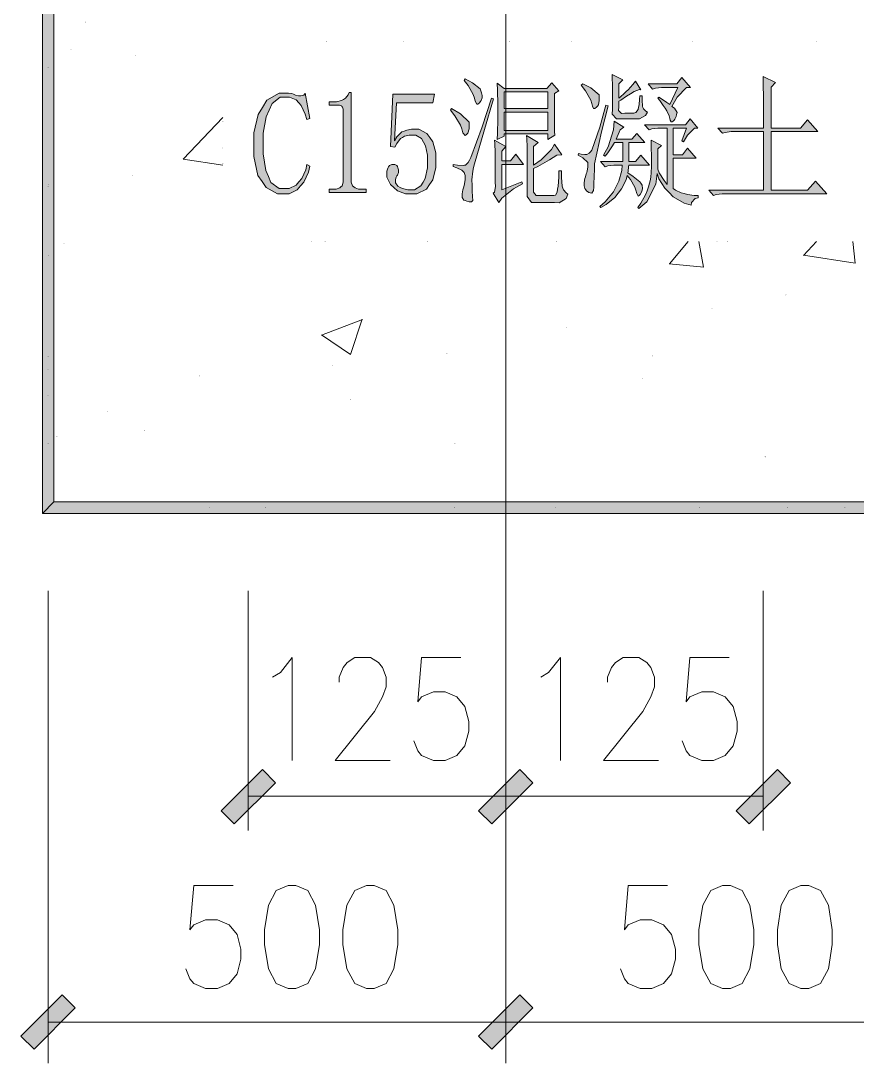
# Model space of a CAD drawing. Header units: millimetres. Extents: x 0 to 586, y 0 to 414.
# Drawn here: x 172.53 to 201.35, y 27.13 to 63.06 of the extents above; entities that cross this region are included whole.
import ezdxf

# ---------------------------------------------------------------- set-up
doc = ezdxf.new("R2010")
doc.units = ezdxf.units.MM

msp = doc.modelspace()

# ---------------------------------------------------------------- hatches: boundary and pattern name
h = msp.add_hatch(color=0)
h.dxf.hatch_style = 2
h.paths.add_polyline_path([(173.661917, 46.478472), (173.266806, 46.083361), (173.266806, 81.188278), (173.661917, 80.793167)])
h = msp.add_hatch(color=0)
h.dxf.hatch_style = 2
h.paths.add_polyline_path([(174.755528, 63.003642), (174.742475, 63.016694), (174.755528, 63.029747), (174.768581, 63.016694)])
h = msp.add_hatch(color=0)
h.dxf.hatch_style = 2
h.paths.add_polyline_path([(183.063444, 62.329836), (183.050392, 62.342889), (183.063444, 62.355942), (183.076497, 62.342889)])
h = msp.add_hatch(color=0)
h.dxf.hatch_style = 2
h.paths.add_polyline_path([(185.698694, 62.329836), (185.685642, 62.342889), (185.698694, 62.355942), (185.711747, 62.342889)])
h = msp.add_hatch(color=0)
h.dxf.hatch_style = 2
h.paths.add_polyline_path([(189.237056, 62.442725), (189.224003, 62.455778), (189.237056, 62.468831), (189.250108, 62.455778)])
h = msp.add_hatch(color=0)
h.dxf.hatch_style = 2
h.paths.add_polyline_path([(189.237056, 62.442725), (189.224003, 62.455778), (189.237056, 62.468831), (189.250108, 62.455778)])
h = msp.add_hatch(color=0)
h.dxf.hatch_style = 2
h.paths.add_polyline_path([(189.237056, 62.442725), (189.224003, 62.455778), (189.237056, 62.468831), (189.250108, 62.455778)])
h = msp.add_hatch(color=0)
h.dxf.hatch_style = 2
h.paths.add_polyline_path([(189.360528, 62.329836), (189.347475, 62.342889), (189.360528, 62.355942), (189.373581, 62.342889)])
h = msp.add_hatch(color=0)
h.dxf.hatch_style = 2
h.paths.add_polyline_path([(189.360528, 62.329836), (189.347475, 62.342889), (189.360528, 62.355942), (189.373581, 62.342889)])
h = msp.add_hatch(color=0)
h.dxf.hatch_style = 2
h.paths.add_polyline_path([(191.512472, 62.329836), (191.499419, 62.342889), (191.512472, 62.355942), (191.525525, 62.342889)])
h = msp.add_hatch(color=0)
h.dxf.hatch_style = 2
h.paths.add_polyline_path([(191.512472, 62.329836), (191.499419, 62.342889), (191.512472, 62.355942), (191.525525, 62.342889)])
h = msp.add_hatch(color=0)
h.dxf.hatch_style = 2
h.paths.add_polyline_path([(195.682306, 62.329836), (195.669253, 62.342889), (195.682306, 62.355942), (195.695358, 62.342889)])
h = msp.add_hatch(color=0)
h.dxf.hatch_style = 2
h.paths.add_polyline_path([(199.957972, 62.329836), (199.944919, 62.342889), (199.957972, 62.355942), (199.971025, 62.342889)])
h = msp.add_hatch(color=0)
h.dxf.hatch_style = 2
h.paths.add_polyline_path([(199.957972, 62.329836), (199.944919, 62.342889), (199.957972, 62.355942), (199.971025, 62.342889)])
h = msp.add_hatch(color=0)
h.dxf.hatch_style = 2
h.paths.add_polyline_path([(199.957972, 62.329836), (199.944919, 62.342889), (199.957972, 62.355942), (199.971025, 62.342889)])
h = msp.add_hatch(color=0)
h.dxf.hatch_style = 2
h.paths.add_polyline_path([(174.254583, 62.051142), (174.241531, 62.064194), (174.254583, 62.077247), (174.267636, 62.064194)])
h = msp.add_hatch(color=0)
h.dxf.hatch_style = 2
h.paths.add_polyline_path([(176.4665, 61.850058), (176.453447, 61.863111), (176.4665, 61.876164), (176.479553, 61.863111)])
h = msp.add_hatch(color=0)
h.dxf.hatch_style = 2
h.paths.add_polyline_path([(173.464361, 61.444364), (173.451308, 61.457417), (173.464361, 61.470469), (173.477414, 61.457417)])
h = msp.add_hatch(color=0)
h.dxf.hatch_style = 2
h.paths.add_polyline_path([(173.464361, 61.444364), (173.451308, 61.457417), (173.464361, 61.470469), (173.477414, 61.457417)])
h = msp.add_hatch(color=0)
h.dxf.hatch_style = 2
h.paths.add_polyline_path([(173.464361, 61.444364), (173.451308, 61.457417), (173.464361, 61.470469), (173.477414, 61.457417)])
h = msp.add_hatch(color=0)
h.dxf.hatch_style = 2
h.paths.add_polyline_path([(192.920056, 60.014556), (192.920056, 60.61075), (192.920056, 60.818889), (192.909472, 61.115222), (192.902417, 61.206944), (193.269306, 61.027028), (193.128194, 60.889444), (193.128194, 60.392028), (193.188167, 60.441417), (193.318694, 60.557833), (193.38925, 60.621333), (193.459806, 60.684833), (193.618556, 60.868278), (193.703222, 60.988222), (193.89725, 60.688361), (193.844333, 60.698944), (193.660889, 60.631917), (193.530361, 60.550778), (193.399833, 60.462583), (193.19875, 60.332056), (193.128194, 60.29325), (193.128194, 60.095694), (193.121139, 59.97575), (193.223444, 59.866389), (193.336333, 59.876972), (193.650306, 59.876972), (193.720861, 59.898139), (193.805528, 60.000444), (193.816111, 60.085111), (193.830222, 60.169778), (193.851389, 60.363806), (193.861972, 60.473167), (193.932528, 60.473167), (193.932528, 60.325), (193.946639, 60.123917), (193.964278, 60.074528), (193.981917, 60.025139), (194.063056, 59.947528), (194.123028, 59.915778), (194.052472, 59.799361), (193.844333, 59.679417), (193.703222, 59.679417), (193.216389, 59.679417), (193.057639, 59.679417), (192.909472, 59.84875)])
h = msp.add_hatch(color=0)
h.dxf.hatch_style = 2
h.paths.add_polyline_path([(194.959111, 60.113333), (195.057889, 60.046306), (195.139028, 59.905194), (195.124917, 59.838167), (195.114333, 59.767611), (195.068472, 59.668833), (195.04025, 59.637083), (195.0085, 59.608861), (194.969694, 59.580639), (194.959111, 59.580639), (194.934417, 59.580639), (194.899139, 59.637083), (194.892083, 59.697056), (194.863861, 59.788778), (194.782722, 59.965167), (194.726278, 60.053361), (194.666306, 60.145083), (194.542833, 60.314417), (194.472278, 60.392028), (194.507556, 60.430833), (194.602806, 60.370861), (194.793306, 60.243861), (194.892083, 60.173306), (195.170778, 60.7695), (194.715694, 60.7695), (194.602806, 60.7695), (194.394667, 60.73775), (194.295889, 60.709528), (194.140667, 60.889444), (195.1355, 60.889444), (195.308361, 61.104639), (195.604694, 60.7695), (195.467111, 60.758917), (195.142556, 60.430833)])
h = msp.add_hatch(color=0)
h.dxf.hatch_style = 2
h.paths.add_polyline_path([(198.116472, 60.236806), (198.116472, 60.416722), (198.109417, 60.871806), (198.102361, 61.146972), (198.536278, 60.931778), (198.381056, 60.773028), (198.381056, 59.365444), (199.393528, 59.365444), (199.636944, 59.644139), (199.986194, 59.2455), (198.381056, 59.2455), (198.381056, 57.220556), (199.636944, 57.220556), (199.915639, 57.538056), (200.300167, 57.100611), (196.811194, 57.100611), (196.694778, 57.100611), (196.486639, 57.072389), (196.391389, 57.044167), (196.232639, 57.220556), (198.116472, 57.220556), (198.116472, 59.2455), (197.125167, 59.2455), (197.00875, 59.2455), (196.800611, 59.217278), (196.705361, 59.185528), (196.546611, 59.365444), (198.116472, 59.365444)])
h = msp.add_hatch(color=0)
h.dxf.hatch_style = 2
h.paths.add_polyline_path([(187.843583, 61.065833), (188.087, 60.92825), (188.351583, 60.720111), (188.37275, 60.649556), (188.397444, 60.582528), (188.418611, 60.48375), (188.418611, 60.452), (188.418611, 60.402611), (188.386861, 60.314417), (188.355111, 60.275611), (188.326889, 60.233278), (188.2775, 60.194472), (188.259861, 60.194472), (188.235167, 60.194472), (188.18225, 60.29325), (188.157556, 60.392028), (188.111694, 60.522556), (187.938833, 60.829472), (187.808306, 61.005861)])
h = msp.add_hatch(color=0)
h.paths.add_polyline_path([(188.940722, 58.966806), (188.951306, 59.192583), (188.958361, 59.675889), (188.958361, 59.929889), (188.958361, 60.180361), (188.951306, 60.670722), (188.940722, 60.910611), (189.184139, 60.730694), (190.651694, 60.730694), (190.824556, 60.92825), (191.067972, 60.653083), (190.91275, 60.554306), (190.91275, 59.958111), (190.919806, 59.2455), (190.930389, 59.125556), (190.686972, 58.966806), (190.686972, 59.164361), (189.184139, 59.164361), (189.184139, 59.08675)])
h.paths.add_polyline_path([(189.184139, 59.915778), (189.184139, 59.284306), (190.686972, 59.284306), (190.686972, 59.915778)])
h.paths.add_polyline_path([(189.184139, 60.614278), (189.184139, 60.035722), (190.686972, 60.035722), (190.686972, 60.614278)])
h = msp.add_hatch(color=0)
h.dxf.hatch_style = 2
h.paths.add_polyline_path([(191.837028, 60.847111), (191.889944, 60.889444), (192.168639, 60.748333), (192.450861, 60.511972), (192.457917, 60.413194), (192.461444, 60.314417), (192.429694, 60.169778), (192.394417, 60.123917), (192.359139, 60.081583), (192.30975, 60.035722), (192.292111, 60.035722), (192.263889, 60.035722), (192.221556, 60.123917), (192.203917, 60.215639), (192.168639, 60.332056), (191.985194, 60.649556)])
h = msp.add_hatch(color=0)
h.dxf.hatch_style = 2
h.paths.add_polyline_path([(181.613528, 57.100611), (181.370111, 57.100611), (180.982056, 57.312278), (180.837417, 57.520417), (180.692778, 57.728556), (180.551667, 58.381194), (180.551667, 58.829222), (180.551667, 59.203167), (180.703361, 59.831111), (180.855056, 60.078056), (181.00675, 60.325), (181.423028, 60.571944), (181.684083, 60.571944), (181.744056, 60.571944), (181.867528, 60.554306), (181.9275, 60.533139), (181.991, 60.504917), (182.093306, 60.473167), (182.139167, 60.473167), (182.170917, 60.473167), (182.230889, 60.48375), (182.252056, 60.494333), (182.273222, 60.504917), (182.312028, 60.543722), (182.329667, 60.571944), (182.484889, 59.700583), (182.382583, 59.661778), (182.329667, 59.84875), (182.188556, 60.138028), (182.103889, 60.236806), (182.015694, 60.335583), (181.789917, 60.434361), (181.648806, 60.434361), (181.465361, 60.434361), (181.183139, 60.208583), (181.080833, 59.979278), (180.982056, 59.749972), (180.87975, 59.185528), (180.87975, 58.846861), (180.87975, 58.479972), (180.967944, 57.904944), (181.056139, 57.696806), (181.144333, 57.488667), (181.430083, 57.280528), (181.631167, 57.280528), (181.772278, 57.280528), (182.012167, 57.393417), (182.110944, 57.506306), (182.21325, 57.622722), (182.347306, 57.926111), (182.382583, 58.113083), (182.484889, 58.053111), (182.442556, 57.844972), (182.280278, 57.502778), (182.163861, 57.368722), (182.047444, 57.234667), (181.772278, 57.100611)])
h = msp.add_hatch(color=0)
h.dxf.hatch_style = 2
h.paths.add_polyline_path([(183.913639, 60.589583), (183.913639, 57.580389), (183.913639, 57.49925), (183.955972, 57.379306), (184.001833, 57.3405), (184.044167, 57.301694), (184.167639, 57.262889), (184.24525, 57.262889), (184.421639, 57.262889), (184.421639, 57.142944), (183.148111, 57.142944), (183.148111, 57.262889), (183.303333, 57.262889), (183.391528, 57.262889), (183.518528, 57.301694), (183.557333, 57.3405), (183.596139, 57.379306), (183.634944, 57.49925), (183.634944, 57.580389), (183.634944, 59.97575), (183.634944, 60.014556), (183.613778, 60.081583), (183.592611, 60.106278), (183.571444, 60.130972), (183.504417, 60.155667), (183.462083, 60.155667), (183.148111, 60.155667), (183.148111, 60.275611), (183.303333, 60.275611), (183.409167, 60.275611), (183.5785, 60.314417), (183.645528, 60.353222), (183.709028, 60.395556), (183.811333, 60.511972), (183.843083, 60.589583)])
h = msp.add_hatch(color=0)
h.dxf.hatch_style = 2
h.paths.add_polyline_path([(186.079694, 59.323111), (186.2455, 59.323111), (186.517139, 59.182), (186.622972, 59.037361), (186.725278, 58.892722), (186.831111, 58.511722), (186.831111, 58.271833), (186.831111, 58.003722), (186.72175, 57.576861), (186.612389, 57.418111), (186.503028, 57.259361), (186.167889, 57.100611), (185.942111, 57.100611), (185.783361, 57.100611), (185.504667, 57.206444), (185.381194, 57.312278), (185.26125, 57.414583), (185.137778, 57.668583), (185.137778, 57.81675), (185.137778, 57.876722), (185.169528, 57.979028), (185.19775, 58.024889), (185.2295, 58.07075), (185.310639, 58.113083), (185.363556, 58.113083), (185.416472, 58.113083), (185.487028, 58.074278), (185.504667, 58.035472), (185.522306, 57.993139), (185.536417, 57.926111), (185.536417, 57.894361), (185.536417, 57.834389), (185.511722, 57.746194), (185.487028, 57.717972), (185.458806, 57.675639), (185.434111, 57.598028), (185.434111, 57.559222), (185.434111, 57.478083), (185.51525, 57.358139), (185.599917, 57.319333), (185.681056, 57.280528), (185.860972, 57.241722), (185.956222, 57.241722), (186.097333, 57.241722), (186.312528, 57.368722), (186.386611, 57.49925), (186.460694, 57.62625), (186.534778, 57.993139), (186.534778, 58.233028), (186.534778, 58.430583), (186.46775, 58.755139), (186.40425, 58.878611), (186.337222, 59.002083), (186.143194, 59.125556), (186.009139, 59.125556), (185.913889, 59.125556), (185.748083, 59.08675), (185.677528, 59.044417), (185.6105, 59.005611), (185.479972, 58.836278), (185.416472, 58.709278), (185.26125, 58.730444), (185.345917, 60.533139), (186.778194, 60.533139), (186.725278, 60.236806), (185.469389, 60.236806), (185.398833, 58.928), (185.487028, 59.065583), (185.656361, 59.234917), (185.741028, 59.263139), (185.822167, 59.294889), (185.9915, 59.323111)])
h = msp.add_hatch(color=0)
h.dxf.hatch_style = 2
h.paths.add_polyline_path([(188.81725, 60.374389), (188.503278, 59.312528), (188.161083, 58.127194), (188.129333, 58.003722), (188.097583, 57.88025), (188.072889, 57.576861), (188.076417, 57.400472), (188.083472, 57.220556), (188.094056, 56.973611), (188.104639, 56.903056), (188.104639, 56.86425), (188.058778, 56.825444), (188.016444, 56.825444), (187.981167, 56.825444), (187.892972, 56.843083), (187.843583, 56.86425), (187.790667, 56.881889), (187.73775, 56.973611), (187.73775, 57.040639), (187.73775, 57.093556), (187.762444, 57.241722), (187.790667, 57.3405), (187.815361, 57.439278), (187.843583, 57.598028), (187.843583, 57.658), (187.843583, 57.725028), (187.80125, 57.834389), (187.762444, 57.876722), (187.723639, 57.915528), (187.554306, 57.993139), (187.423778, 58.035472), (187.423778, 58.113083), (187.579, 58.091917), (187.776556, 58.077806), (187.815361, 58.084861), (187.854167, 58.088389), (187.942361, 58.176583), (187.99175, 58.26125), (188.037611, 58.345917), (188.418611, 59.411306), (188.750222, 60.395556)])
h = msp.add_hatch(color=0)
h.dxf.hatch_style = 2
h.paths.add_polyline_path([(187.370861, 60.03925), (187.677778, 59.859333), (187.981167, 59.566528), (187.981167, 59.453639), (187.981167, 59.337222), (187.931778, 59.185528), (187.885917, 59.143194), (187.836528, 59.104389), (187.755389, 59.203167), (187.720111, 59.344278), (187.677778, 59.471278), (187.48375, 59.788778), (187.335583, 59.979278)])
h = msp.add_hatch(color=0)
h.dxf.hatch_style = 2
h.paths.add_polyline_path([(191.748833, 58.490556), (191.837028, 58.469389), (191.9605, 58.45175), (191.995778, 58.45175), (192.027528, 58.45175), (192.112194, 58.501139), (192.161583, 58.550528), (192.207444, 58.599917), (192.475556, 59.400722), (192.69075, 60.155667), (192.761306, 60.1345), (192.535528, 59.231389), (192.299167, 58.127194), (192.292111, 57.926111), (192.281528, 57.7215), (192.274472, 57.421639), (192.274472, 57.322861), (192.263889, 57.2135), (192.203917, 57.11825), (192.151, 57.132361), (192.098083, 57.146472), (192.020472, 57.202917), (191.995778, 57.241722), (191.967556, 57.280528), (191.942861, 57.37225), (191.942861, 57.421639), (191.942861, 57.471028), (191.953444, 57.573333), (191.967556, 57.629778), (191.981667, 57.682694), (192.013417, 57.788528), (192.027528, 57.837917), (192.045167, 57.887306), (192.062806, 58.014306), (192.062806, 58.095444), (192.062806, 58.173056), (191.897, 58.342389), (191.731194, 58.430583)])
h = msp.add_hatch(color=0)
h.dxf.hatch_style = 2
h.paths.add_polyline_path([(193.791417, 56.627889), (193.89725, 56.776056), (194.052472, 57.061806), (194.105389, 57.202917), (194.158306, 57.3405), (194.221806, 57.587444), (194.235917, 57.696806), (194.250028, 57.806167), (194.264139, 58.063694), (194.264139, 58.211861), (194.264139, 58.363556), (194.253556, 58.730444), (194.2465, 58.945639), (194.609861, 58.76925), (194.472278, 58.649306), (194.472278, 57.954333), (194.525194, 57.827333), (194.691, 57.559222), (194.803889, 57.421639), (194.803889, 59.361917), (194.592222, 59.361917), (194.479333, 59.361917), (194.271194, 59.333694), (194.175944, 59.305472), (194.017194, 59.481861), (195.431833, 59.481861), (195.587056, 59.679417), (195.851639, 59.361917), (195.745806, 59.361917), (195.502389, 59.125556), (195.361278, 58.885667), (195.308361, 58.928), (195.467111, 59.361917), (195.012028, 59.361917), (195.012028, 58.448222), (195.326, 58.448222), (195.502389, 58.666944), (195.798722, 58.331806), (195.012028, 58.331806), (195.012028, 57.280528), (195.089639, 57.220556), (195.280139, 57.132361), (195.3895, 57.104139), (195.495333, 57.072389), (195.735222, 57.044167), (195.869278, 57.044167), (195.869278, 56.963028), (195.763444, 56.934806), (195.639972, 56.804278), (195.622333, 56.7055), (195.3895, 56.776056), (195.0085, 56.994778), (194.863861, 57.142944), (194.719222, 57.291111), (194.514611, 57.619194), (194.454639, 57.795583), (194.412306, 57.428694), (194.098333, 56.825444), (193.826694, 56.589083)])
h = msp.add_hatch(color=0)
h.dxf.hatch_style = 2
h.paths.add_polyline_path([(179.489806, 59.588753), (179.476753, 59.601806), (179.489806, 59.614858), (179.502858, 59.601806)])
h = msp.add_hatch(color=0)
h.dxf.hatch_style = 2
h.paths.add_polyline_path([(179.489806, 59.588753), (179.476753, 59.601806), (179.489806, 59.614858), (179.502858, 59.601806)])
h = msp.add_hatch(color=0)
h.dxf.hatch_style = 2
h.paths.add_polyline_path([(193.89725, 58.430583), (194.193583, 58.091917), (193.477444, 58.091917), (193.466861, 58.024889), (193.45275, 57.883778), (193.442167, 57.81675), (193.632667, 57.696806), (193.861972, 57.516889), (193.89725, 57.460444), (193.932528, 57.400472), (193.946639, 57.280528), (193.932528, 57.220556), (193.914889, 57.160583), (193.8655, 57.072389), (193.83375, 57.044167), (193.805528, 57.012417), (193.749083, 57.104139), (193.720861, 57.220556), (193.685583, 57.329917), (193.537417, 57.587444), (193.424528, 57.735611), (193.382194, 57.576861), (193.223444, 57.269944), (193.110556, 57.121778), (192.997667, 56.973611), (192.701333, 56.726667), (192.517889, 56.627889), (192.482611, 56.666694), (192.666056, 56.825444), (192.94475, 57.167639), (193.04, 57.351083), (193.138778, 57.534528), (193.241083, 57.904944), (193.251667, 58.091917), (193.075278, 58.091917), (192.962389, 58.091917), (192.75425, 58.063694), (192.659, 58.031944), (192.50025, 58.211861), (193.269306, 58.211861), (193.269306, 58.868028), (192.987083, 58.868028), (192.920056, 58.748083), (192.75425, 58.508194), (192.659, 58.391778), (192.606083, 58.430583), (192.761306, 58.716333), (192.94475, 59.301944), (192.972972, 59.598278), (193.304583, 59.400722), (193.181111, 59.301944), (193.145833, 59.224333), (193.075278, 59.065583), (193.04, 58.984444), (193.583278, 58.984444), (193.756139, 59.182), (194.034833, 58.868028), (193.477444, 58.868028), (193.477444, 58.211861), (193.703222, 58.211861)])
h = msp.add_hatch(color=0)
h.dxf.hatch_style = 2
h.paths.add_polyline_path([(188.870167, 57.49925), (188.870167, 58.331806), (188.870167, 58.518778), (188.863111, 58.829222), (188.852528, 58.945639), (189.237056, 58.726917), (189.099472, 58.568167), (189.099472, 58.233028), (189.395806, 58.233028), (189.586306, 58.469389), (189.847361, 58.113083), (189.099472, 58.113083), (189.099472, 57.241722), (189.794444, 57.516889), (189.812083, 57.439278), (189.508694, 57.269944), (189.099472, 56.952444), (188.993639, 56.804278), (188.803139, 57.121778), (188.845472, 57.160583), (188.88075, 57.351083)])
h = msp.add_hatch(color=0)
h.dxf.hatch_style = 2
h.paths.add_polyline_path([(189.970833, 58.550528), (189.970833, 58.716333), (189.96025, 58.995028), (189.953194, 59.104389), (190.355361, 58.8645), (190.196611, 58.726917), (190.196611, 58.091917), (190.457667, 58.271833), (190.8175, 58.628139), (190.91275, 58.808056), (191.173806, 58.448222), (191.000944, 58.430583), (190.746944, 58.271833), (190.344778, 58.042528), (190.196611, 57.9755), (190.196611, 57.280528), (190.196611, 57.160583), (190.284806, 57.040639), (190.373, 57.040639), (190.895111, 57.040639), (190.948028, 57.051222), (191.011528, 57.160583), (191.025639, 57.259361), (191.03975, 57.358139), (191.060917, 57.675639), (191.067972, 57.894361), (191.156167, 57.894361), (191.156167, 57.658), (191.177333, 57.358139), (191.202028, 57.298167), (191.223194, 57.241722), (191.314917, 57.132361), (191.381944, 57.082972), (191.314917, 56.934806), (191.078556, 56.793694), (190.91275, 56.804278), (190.284806, 56.804278), (190.126056, 56.804278), (189.970833, 57.001833), (189.970833, 57.199389)])
h = msp.add_hatch(color=0)
h.dxf.hatch_style = 2
h.paths.add_polyline_path([(179.489806, 58.664475), (179.476753, 58.677528), (179.489806, 58.690581), (179.502858, 58.677528)])
h = msp.add_hatch(color=0)
h.dxf.hatch_style = 2
h.paths.add_polyline_path([(179.489806, 58.664475), (179.476753, 58.677528), (179.489806, 58.690581), (179.502858, 58.677528)])
h = msp.add_hatch(color=0)
h.dxf.hatch_style = 2
h.paths.add_polyline_path([(179.489806, 58.121197), (179.476753, 58.13425), (179.489806, 58.147303), (179.502858, 58.13425)])
h = msp.add_hatch(color=0)
h.dxf.hatch_style = 2
h.paths.add_polyline_path([(179.489806, 58.121197), (179.476753, 58.13425), (179.489806, 58.147303), (179.502858, 58.13425)])
h = msp.add_hatch(color=0)
h.dxf.hatch_style = 2
h.paths.add_polyline_path([(176.360667, 57.711975), (176.347614, 57.725028), (176.360667, 57.738081), (176.373719, 57.725028)])
h = msp.add_hatch(color=0)
h.dxf.hatch_style = 2
h.paths.add_polyline_path([(173.464361, 57.401531), (173.451308, 57.414583), (173.464361, 57.427636), (173.477414, 57.414583)])
h = msp.add_hatch(color=0)
h.dxf.hatch_style = 2
h.paths.add_polyline_path([(173.464361, 57.401531), (173.451308, 57.414583), (173.464361, 57.427636), (173.477414, 57.414583)])
h = msp.add_hatch(color=0)
h.dxf.hatch_style = 2
h.paths.add_polyline_path([(173.464361, 57.401531), (173.451308, 57.414583), (173.464361, 57.427636), (173.477414, 57.414583)])
h = msp.add_hatch(color=0)
h.dxf.hatch_style = 2
h.paths.add_polyline_path([(173.464361, 57.330975), (173.451308, 57.344028), (173.464361, 57.357081), (173.477414, 57.344028)])
h = msp.add_hatch(color=0)
h.dxf.hatch_style = 2
h.paths.add_polyline_path([(173.464361, 57.330975), (173.451308, 57.344028), (173.464361, 57.357081), (173.477414, 57.344028)])
h = msp.add_hatch(color=0)
h.dxf.hatch_style = 2
h.paths.add_polyline_path([(173.464361, 57.330975), (173.451308, 57.344028), (173.464361, 57.357081), (173.477414, 57.344028)])
h = msp.add_hatch(color=0)
h.dxf.hatch_style = 2
h.paths.add_polyline_path([(174.011167, 55.383642), (173.998114, 55.396694), (174.011167, 55.409747), (174.024219, 55.396694)])
h = msp.add_hatch(color=0)
h.dxf.hatch_style = 2
h.paths.add_polyline_path([(182.53075, 55.440086), (182.517697, 55.453139), (182.53075, 55.466192), (182.543803, 55.453139)])
h = msp.add_hatch(color=0)
h.dxf.hatch_style = 2
h.paths.add_polyline_path([(182.53075, 55.440086), (182.517697, 55.453139), (182.53075, 55.466192), (182.543803, 55.453139)])
h = msp.add_hatch(color=0)
h.dxf.hatch_style = 2
h.paths.add_polyline_path([(183.010528, 55.440086), (182.997475, 55.453139), (183.010528, 55.466192), (183.023581, 55.453139)])
h = msp.add_hatch(color=0)
h.dxf.hatch_style = 2
h.paths.add_polyline_path([(183.010528, 55.440086), (182.997475, 55.453139), (183.010528, 55.466192), (183.023581, 55.453139)])
h = msp.add_hatch(color=0)
h.dxf.hatch_style = 2
h.paths.add_polyline_path([(186.53125, 55.440086), (186.518197, 55.453139), (186.53125, 55.466192), (186.544303, 55.453139)])
h = msp.add_hatch(color=0)
h.dxf.hatch_style = 2
h.paths.add_polyline_path([(186.53125, 55.440086), (186.518197, 55.453139), (186.53125, 55.466192), (186.544303, 55.453139)])
h = msp.add_hatch(color=0)
h.dxf.hatch_style = 2
h.paths.add_polyline_path([(186.53125, 55.440086), (186.518197, 55.453139), (186.53125, 55.466192), (186.544303, 55.453139)])
h = msp.add_hatch(color=0)
h.dxf.hatch_style = 2
h.paths.add_polyline_path([(190.97625, 55.440086), (190.963197, 55.453139), (190.97625, 55.466192), (190.989303, 55.453139)])
h = msp.add_hatch(color=0)
h.dxf.hatch_style = 2
h.paths.add_polyline_path([(196.514861, 55.440086), (196.501808, 55.453139), (196.514861, 55.466192), (196.527914, 55.453139)])
h = msp.add_hatch(color=0)
h.dxf.hatch_style = 2
h.paths.add_polyline_path([(196.514861, 55.440086), (196.501808, 55.453139), (196.514861, 55.466192), (196.527914, 55.453139)])
h = msp.add_hatch(color=0)
h.dxf.hatch_style = 2
h.paths.add_polyline_path([(196.514861, 55.440086), (196.501808, 55.453139), (196.514861, 55.466192), (196.527914, 55.453139)])
h = msp.add_hatch(color=0)
h.dxf.hatch_style = 2
h.paths.add_polyline_path([(196.88175, 55.440086), (196.868697, 55.453139), (196.88175, 55.466192), (196.894803, 55.453139)])
h = msp.add_hatch(color=0)
h.dxf.hatch_style = 2
h.paths.add_polyline_path([(196.88175, 55.440086), (196.868697, 55.453139), (196.88175, 55.466192), (196.894803, 55.453139)])
h = msp.add_hatch(color=0)
h.dxf.hatch_style = 2
h.paths.add_polyline_path([(173.464361, 54.963836), (173.451308, 54.976889), (173.464361, 54.989942), (173.477414, 54.976889)])
h = msp.add_hatch(color=0)
h.dxf.hatch_style = 2
h.paths.add_polyline_path([(173.464361, 54.963836), (173.451308, 54.976889), (173.464361, 54.989942), (173.477414, 54.976889)])
h = msp.add_hatch(color=0)
h.dxf.hatch_style = 2
h.paths.add_polyline_path([(173.464361, 54.963836), (173.451308, 54.976889), (173.464361, 54.989942), (173.477414, 54.976889)])
h = msp.add_hatch(color=0)
h.dxf.hatch_style = 2
h.paths.add_polyline_path([(189.237056, 54.103058), (189.224003, 54.116111), (189.237056, 54.129164), (189.250108, 54.116111)])
h = msp.add_hatch(color=0)
h.dxf.hatch_style = 2
h.paths.add_polyline_path([(189.237056, 54.103058), (189.224003, 54.116111), (189.237056, 54.129164), (189.250108, 54.116111)])
h = msp.add_hatch(color=0)
h.dxf.hatch_style = 2
h.paths.add_polyline_path([(189.237056, 54.103058), (189.224003, 54.116111), (189.237056, 54.129164), (189.250108, 54.116111)])
h = msp.add_hatch(color=0)
h.dxf.hatch_style = 2
h.paths.add_polyline_path([(189.237056, 53.715003), (189.224003, 53.728056), (189.237056, 53.741108), (189.250108, 53.728056)])
h = msp.add_hatch(color=0)
h.dxf.hatch_style = 2
h.paths.add_polyline_path([(189.237056, 53.715003), (189.224003, 53.728056), (189.237056, 53.741108), (189.250108, 53.728056)])
h = msp.add_hatch(color=0)
h.dxf.hatch_style = 2
h.paths.add_polyline_path([(189.237056, 53.715003), (189.224003, 53.728056), (189.237056, 53.741108), (189.250108, 53.728056)])
h = msp.add_hatch(color=0)
h.dxf.hatch_style = 2
h.paths.add_polyline_path([(198.892583, 53.598586), (198.879531, 53.611639), (198.892583, 53.624692), (198.905636, 53.611639)])
h = msp.add_hatch(color=0)
h.dxf.hatch_style = 2
h.paths.add_polyline_path([(196.345528, 53.132919), (196.332475, 53.145972), (196.345528, 53.159025), (196.358581, 53.145972)])
h = msp.add_hatch(color=0)
h.dxf.hatch_style = 2
h.paths.add_polyline_path([(191.329028, 52.473225), (191.315975, 52.486278), (191.329028, 52.499331), (191.342081, 52.486278)])
h = msp.add_hatch(color=0)
h.dxf.hatch_style = 2
h.paths.add_polyline_path([(189.237056, 52.198058), (189.224003, 52.211111), (189.237056, 52.224164), (189.250108, 52.211111)])
h = msp.add_hatch(color=0)
h.dxf.hatch_style = 2
h.paths.add_polyline_path([(189.237056, 52.198058), (189.224003, 52.211111), (189.237056, 52.224164), (189.250108, 52.211111)])
h = msp.add_hatch(color=0)
h.dxf.hatch_style = 2
h.paths.add_polyline_path([(189.237056, 52.198058), (189.224003, 52.211111), (189.237056, 52.224164), (189.250108, 52.211111)])
h = msp.add_hatch(color=0)
h.dxf.hatch_style = 2
h.paths.add_polyline_path([(173.464361, 51.474864), (173.451308, 51.487917), (173.464361, 51.500969), (173.477414, 51.487917)])
h = msp.add_hatch(color=0)
h.dxf.hatch_style = 2
h.paths.add_polyline_path([(173.464361, 51.474864), (173.451308, 51.487917), (173.464361, 51.500969), (173.477414, 51.487917)])
h = msp.add_hatch(color=0)
h.dxf.hatch_style = 2
h.paths.add_polyline_path([(187.208583, 51.591281), (187.195531, 51.604333), (187.208583, 51.617386), (187.221636, 51.604333)])
h = msp.add_hatch(color=0)
h.dxf.hatch_style = 2
h.paths.add_polyline_path([(194.292361, 51.499558), (194.279308, 51.512611), (194.292361, 51.525664), (194.305414, 51.512611)])
h = msp.add_hatch(color=0)
h.dxf.hatch_style = 2
h.paths.add_polyline_path([(173.464361, 51.040947), (173.451308, 51.054), (173.464361, 51.067053), (173.477414, 51.054)])
h = msp.add_hatch(color=0)
h.dxf.hatch_style = 2
h.paths.add_polyline_path([(183.257472, 51.160892), (183.244419, 51.173944), (183.257472, 51.186997), (183.270525, 51.173944)])
h = msp.add_hatch(color=0)
h.dxf.hatch_style = 2
h.paths.add_polyline_path([(178.678417, 50.808114), (178.665364, 50.821167), (178.678417, 50.834219), (178.691469, 50.821167)])
h = msp.add_hatch(color=0)
h.dxf.hatch_style = 2
h.paths.add_polyline_path([(193.953694, 50.709336), (193.940642, 50.722389), (193.953694, 50.735442), (193.966747, 50.722389)])
h = msp.add_hatch(color=0)
h.dxf.hatch_style = 2
h.paths.add_polyline_path([(173.464361, 50.120197), (173.451308, 50.13325), (173.464361, 50.146303), (173.477414, 50.13325)])
h = msp.add_hatch(color=0)
h.dxf.hatch_style = 2
h.paths.add_polyline_path([(183.885417, 49.996725), (183.872364, 50.009778), (183.885417, 50.022831), (183.898469, 50.009778)])
h = msp.add_hatch(color=0)
h.dxf.hatch_style = 2
h.paths.add_polyline_path([(175.524583, 49.587503), (175.511531, 49.600556), (175.524583, 49.613608), (175.537636, 49.600556)])
h = msp.add_hatch(color=0)
h.dxf.hatch_style = 2
h.paths.add_polyline_path([(189.237056, 49.732142), (189.224003, 49.745194), (189.237056, 49.758247), (189.250108, 49.745194)])
h = msp.add_hatch(color=0)
h.dxf.hatch_style = 2
h.paths.add_polyline_path([(189.237056, 49.732142), (189.224003, 49.745194), (189.237056, 49.758247), (189.250108, 49.745194)])
h = msp.add_hatch(color=0)
h.dxf.hatch_style = 2
h.paths.add_polyline_path([(189.237056, 49.732142), (189.224003, 49.745194), (189.237056, 49.758247), (189.250108, 49.745194)])
h = msp.add_hatch(color=0)
h.dxf.hatch_style = 2
h.paths.add_polyline_path([(176.787528, 48.924281), (176.774475, 48.937333), (176.787528, 48.950386), (176.800581, 48.937333)])
h = msp.add_hatch(color=0)
h.dxf.hatch_style = 2
h.paths.add_polyline_path([(173.76775, 48.716142), (173.754697, 48.729194), (173.76775, 48.742247), (173.780803, 48.729194)])
h = msp.add_hatch(color=0)
h.dxf.hatch_style = 2
h.paths.add_polyline_path([(173.464361, 48.479781), (173.451308, 48.492833), (173.464361, 48.505886), (173.477414, 48.492833)])
h = msp.add_hatch(color=0)
h.dxf.hatch_style = 2
h.paths.add_polyline_path([(173.464361, 48.479781), (173.451308, 48.492833), (173.464361, 48.505886), (173.477414, 48.492833)])
h = msp.add_hatch(color=0)
h.dxf.hatch_style = 2
h.paths.add_polyline_path([(173.464361, 48.479781), (173.451308, 48.492833), (173.464361, 48.505886), (173.477414, 48.492833)])
h = msp.add_hatch(color=0)
h.dxf.hatch_style = 2
h.paths.add_polyline_path([(187.48375, 48.469197), (187.470697, 48.48225), (187.48375, 48.495303), (187.496803, 48.48225)])
h = msp.add_hatch(color=0)
h.dxf.hatch_style = 2
h.paths.add_polyline_path([(198.176444, 48.017642), (198.163392, 48.030694), (198.176444, 48.043747), (198.189497, 48.030694)])
h = msp.add_hatch(color=0)
h.dxf.hatch_style = 2
h.paths.add_polyline_path([(189.237056, 47.622531), (189.224003, 47.635583), (189.237056, 47.648636), (189.250108, 47.635583)])
h = msp.add_hatch(color=0)
h.dxf.hatch_style = 2
h.paths.add_polyline_path([(189.237056, 47.622531), (189.224003, 47.635583), (189.237056, 47.648636), (189.250108, 47.635583)])
h = msp.add_hatch(color=0)
h.dxf.hatch_style = 2
h.paths.add_polyline_path([(189.237056, 47.622531), (189.224003, 47.635583), (189.237056, 47.648636), (189.250108, 47.635583)])
h = msp.add_hatch(color=0)
h.dxf.hatch_style = 2
h.paths.add_polyline_path([(189.237056, 47.350892), (189.224003, 47.363944), (189.237056, 47.376997), (189.250108, 47.363944)])
h = msp.add_hatch(color=0)
h.dxf.hatch_style = 2
h.paths.add_polyline_path([(189.237056, 47.350892), (189.224003, 47.363944), (189.237056, 47.376997), (189.250108, 47.363944)])
h = msp.add_hatch(color=0)
h.dxf.hatch_style = 2
h.paths.add_polyline_path([(189.237056, 47.350892), (189.224003, 47.363944), (189.237056, 47.376997), (189.250108, 47.363944)])
h = msp.add_hatch(color=0)
h.dxf.hatch_style = 2
h.paths.add_polyline_path([(204.815722, 46.478472), (205.210833, 46.083361), (173.266806, 46.083361), (173.661917, 46.478472)])
h = msp.add_hatch(color=0)
h.dxf.hatch_style = 2
h.paths.add_polyline_path([(179.027667, 46.267864), (179.014614, 46.280917), (179.027667, 46.293969), (179.040719, 46.280917)])
h = msp.add_hatch(color=0)
h.dxf.hatch_style = 2
h.paths.add_polyline_path([(180.953833, 46.267864), (180.940781, 46.280917), (180.953833, 46.293969), (180.966886, 46.280917)])
h = msp.add_hatch(color=0)
h.dxf.hatch_style = 2
h.paths.add_polyline_path([(187.473167, 46.267864), (187.460114, 46.280917), (187.473167, 46.293969), (187.486219, 46.280917)])
h = msp.add_hatch(color=0)
h.dxf.hatch_style = 2
h.paths.add_polyline_path([(187.473167, 46.267864), (187.460114, 46.280917), (187.473167, 46.293969), (187.486219, 46.280917)])
h = msp.add_hatch(color=0)
h.dxf.hatch_style = 2
h.paths.add_polyline_path([(190.940972, 46.267864), (190.927919, 46.280917), (190.940972, 46.293969), (190.954025, 46.280917)])
h = msp.add_hatch(color=0)
h.dxf.hatch_style = 2
h.paths.add_polyline_path([(195.922194, 46.267864), (195.909142, 46.280917), (195.922194, 46.293969), (195.935247, 46.280917)])
h = msp.add_hatch(color=0)
h.dxf.hatch_style = 2
h.paths.add_polyline_path([(195.922194, 46.267864), (195.909142, 46.280917), (195.922194, 46.293969), (195.935247, 46.280917)])
h = msp.add_hatch(color=0)
h.dxf.hatch_style = 2
h.paths.add_polyline_path([(195.922194, 46.267864), (195.909142, 46.280917), (195.922194, 46.293969), (195.935247, 46.280917)])
h = msp.add_hatch(color=0)
h.dxf.hatch_style = 2
h.paths.add_polyline_path([(198.938444, 46.267864), (198.925392, 46.280917), (198.938444, 46.293969), (198.951497, 46.280917)])
h = msp.add_hatch(color=0)
h.dxf.hatch_style = 2
h.paths.add_polyline_path([(198.938444, 46.267864), (198.925392, 46.280917), (198.938444, 46.293969), (198.951497, 46.280917)])
h = msp.add_hatch(color=0)
h.dxf.hatch_style = 2
h.paths.add_polyline_path([(200.924583, 46.267864), (200.911531, 46.280917), (200.924583, 46.293969), (200.937636, 46.280917)])
h = msp.add_hatch(color=0)
h.dxf.hatch_style = 2
h.paths.add_polyline_path([(179.881389, 35.380083), (179.429833, 35.831639), (180.848, 37.249806), (181.299556, 36.79825)])
h = msp.add_hatch(color=0)
h.dxf.hatch_style = 2
h.paths.add_polyline_path([(188.75375, 35.380083), (188.302194, 35.831639), (189.720361, 37.249806), (190.175444, 36.79825)])
h = msp.add_hatch(color=0)
h.dxf.hatch_style = 2
h.paths.add_polyline_path([(197.626111, 35.380083), (197.174556, 35.831639), (198.59625, 37.249806), (199.047806, 36.79825)])
h = msp.add_hatch(color=0)
h.dxf.hatch_style = 2
h.paths.add_polyline_path([(172.981056, 27.611917), (172.525972, 28.063472), (173.947667, 29.481639), (174.399222, 29.030083)])
h = msp.add_hatch(color=0)
h.dxf.hatch_style = 2
h.paths.add_polyline_path([(188.75375, 27.611917), (188.302194, 28.063472), (189.720361, 29.481639), (190.175444, 29.030083)])

# ---------------------------------------------------------------- linework, layer by layer
at = {"color": 0, "lineweight": 0}
for points in [[(189.237056, 107.008083), (189.237056, 32.974139)], [(178.1175, 58.293), (179.489806, 59.725278)], [(178.113972, 58.296528), (179.489806, 58.084861)], [(194.874444, 54.680556), (195.520028, 55.453139)], [(196.052722, 54.574722), (195.890444, 55.453139)], [(199.499361, 54.976889), (199.950917, 55.453139)], [(201.277361, 54.70525), (201.192694, 55.453139)], [(199.495833, 54.980417), (201.277361, 54.70525)], [(194.867389, 54.680556), (196.066833, 54.574722)], [(182.890583, 52.22875), (184.294639, 52.7685)], [(183.881889, 51.562), (184.287583, 52.772028)], [(182.887056, 52.235806), (183.881889, 51.562)], [(173.464361, 43.409306), (173.464361, 27.128611)], [(180.364694, 43.409306), (180.364694, 35.14725)], [(189.237056, 43.409306), (189.237056, 27.128611)], [(198.112944, 43.409306), (198.112944, 35.14725)], [(181.200778, 40.431861), (181.468889, 40.601194), (181.874583, 41.109194), (181.874583, 37.56025)], [(183.497361, 40.266056), (183.497361, 40.431861), (183.631417, 40.770528), (183.769, 40.939861), (184.037111, 41.109194), (184.580389, 41.109194), (184.8485, 40.939861), (184.986083, 40.770528), (185.120139, 40.431861), (185.120139, 40.096722), (184.986083, 39.758056), (184.714444, 39.250056), (183.363306, 37.56025), (185.254194, 37.56025)], [(187.688361, 41.109194), (186.337222, 41.109194), (186.203167, 39.588722), (186.337222, 39.758056), (186.742917, 39.927389), (187.148611, 39.927389), (187.554306, 39.758056), (187.825944, 39.419389), (187.96, 38.911389), (187.96, 38.572722), (187.825944, 38.06825), (187.554306, 37.729583), (187.148611, 37.56025), (186.742917, 37.56025), (186.337222, 37.729583), (186.203167, 37.898917), (186.065583, 38.237583)], [(190.443556, 40.431861), (190.715194, 40.601194), (191.120889, 41.109194), (191.120889, 37.56025)], [(192.743667, 40.266056), (192.743667, 40.431861), (192.877722, 40.770528), (193.015306, 40.939861), (193.283417, 41.109194), (193.826694, 41.109194), (194.094806, 40.939861), (194.232389, 40.770528), (194.366444, 40.431861), (194.366444, 40.096722), (194.232389, 39.758056), (193.96075, 39.250056), (192.609611, 37.56025), (194.5005, 37.56025)], [(196.934667, 41.109194), (195.583528, 41.109194), (195.449472, 39.588722), (195.583528, 39.758056), (195.989222, 39.927389), (196.394917, 39.927389), (196.800611, 39.758056), (197.068722, 39.419389), (197.206306, 38.911389), (197.206306, 38.572722), (197.068722, 38.06825), (196.800611, 37.729583), (196.394917, 37.56025), (195.989222, 37.56025), (195.583528, 37.729583), (195.449472, 37.898917), (195.311889, 38.237583)], [(180.364694, 36.329056), (198.112944, 36.329056)], [(179.839056, 33.249306), (178.487917, 33.249306), (178.353861, 31.728833), (178.487917, 31.898167), (178.893611, 32.0675), (179.299306, 32.0675), (179.705, 31.898167), (179.976639, 31.5595), (180.110694, 31.055028), (180.110694, 30.716361), (179.976639, 30.208361), (179.705, 29.869694), (179.299306, 29.700361), (178.893611, 29.700361), (178.487917, 29.869694), (178.353861, 30.039028), (178.216278, 30.377694)], [(194.810944, 33.249306), (193.459806, 33.249306), (193.32575, 31.728833), (193.459806, 31.898167), (193.8655, 32.0675), (194.271194, 32.0675), (194.676889, 31.898167), (194.948528, 31.5595), (195.082583, 31.055028), (195.082583, 30.716361), (194.948528, 30.208361), (194.676889, 29.869694), (194.271194, 29.700361), (193.8655, 29.700361), (193.459806, 29.869694), (193.32575, 30.039028), (193.188167, 30.377694)], [(173.464361, 28.546778), (205.013278, 28.546778)]]:
    msp.add_lwpolyline(points, dxfattribs=at)
for points in [[(173.661917, 46.478472), (173.266806, 46.083361), (173.266806, 81.188278), (173.661917, 80.793167)], [(192.920056, 60.014556), (192.920056, 60.61075), (192.920056, 60.818889), (192.909472, 61.115222), (192.902417, 61.206944), (193.269306, 61.027028), (193.128194, 60.889444), (193.128194, 60.392028), (193.188167, 60.441417), (193.318694, 60.557833), (193.38925, 60.621333), (193.459806, 60.684833), (193.618556, 60.868278), (193.703222, 60.988222), (193.89725, 60.688361), (193.844333, 60.698944), (193.660889, 60.631917), (193.530361, 60.550778), (193.399833, 60.462583), (193.19875, 60.332056), (193.128194, 60.29325), (193.128194, 60.095694), (193.121139, 59.97575), (193.223444, 59.866389), (193.336333, 59.876972), (193.650306, 59.876972), (193.720861, 59.898139), (193.805528, 60.000444), (193.816111, 60.085111), (193.830222, 60.169778), (193.851389, 60.363806), (193.861972, 60.473167), (193.932528, 60.473167), (193.932528, 60.325), (193.946639, 60.123917), (193.964278, 60.074528), (193.981917, 60.025139), (194.063056, 59.947528), (194.123028, 59.915778), (194.052472, 59.799361), (193.844333, 59.679417), (193.703222, 59.679417), (193.216389, 59.679417), (193.057639, 59.679417), (192.909472, 59.84875)], [(194.959111, 60.113333), (195.057889, 60.046306), (195.139028, 59.905194), (195.124917, 59.838167), (195.114333, 59.767611), (195.068472, 59.668833), (195.04025, 59.637083), (195.0085, 59.608861), (194.969694, 59.580639), (194.959111, 59.580639), (194.934417, 59.580639), (194.899139, 59.637083), (194.892083, 59.697056), (194.863861, 59.788778), (194.782722, 59.965167), (194.726278, 60.053361), (194.666306, 60.145083), (194.542833, 60.314417), (194.472278, 60.392028), (194.507556, 60.430833), (194.602806, 60.370861), (194.793306, 60.243861), (194.892083, 60.173306), (195.170778, 60.7695), (194.715694, 60.7695), (194.602806, 60.7695), (194.394667, 60.73775), (194.295889, 60.709528), (194.140667, 60.889444), (195.1355, 60.889444), (195.308361, 61.104639), (195.604694, 60.7695), (195.467111, 60.758917), (195.142556, 60.430833)], [(198.116472, 60.236806), (198.116472, 60.416722), (198.109417, 60.871806), (198.102361, 61.146972), (198.536278, 60.931778), (198.381056, 60.773028), (198.381056, 59.365444), (199.393528, 59.365444), (199.636944, 59.644139), (199.986194, 59.2455), (198.381056, 59.2455), (198.381056, 57.220556), (199.636944, 57.220556), (199.915639, 57.538056), (200.300167, 57.100611), (196.811194, 57.100611), (196.694778, 57.100611), (196.486639, 57.072389), (196.391389, 57.044167), (196.232639, 57.220556), (198.116472, 57.220556), (198.116472, 59.2455), (197.125167, 59.2455), (197.00875, 59.2455), (196.800611, 59.217278), (196.705361, 59.185528), (196.546611, 59.365444), (198.116472, 59.365444)], [(187.843583, 61.065833), (188.087, 60.92825), (188.351583, 60.720111), (188.37275, 60.649556), (188.397444, 60.582528), (188.418611, 60.48375), (188.418611, 60.452), (188.418611, 60.402611), (188.386861, 60.314417), (188.355111, 60.275611), (188.326889, 60.233278), (188.2775, 60.194472), (188.259861, 60.194472), (188.235167, 60.194472), (188.18225, 60.29325), (188.157556, 60.392028), (188.111694, 60.522556), (187.938833, 60.829472), (187.808306, 61.005861)], [(188.940722, 58.966806), (188.951306, 59.192583), (188.958361, 59.675889), (188.958361, 59.929889), (188.958361, 60.180361), (188.951306, 60.670722), (188.940722, 60.910611), (189.184139, 60.730694), (190.651694, 60.730694), (190.824556, 60.92825), (191.067972, 60.653083), (190.91275, 60.554306), (190.91275, 59.958111), (190.919806, 59.2455), (190.930389, 59.125556), (190.686972, 58.966806), (190.686972, 59.164361), (189.184139, 59.164361), (189.184139, 59.08675)], [(191.837028, 60.847111), (191.889944, 60.889444), (192.168639, 60.748333), (192.450861, 60.511972), (192.457917, 60.413194), (192.461444, 60.314417), (192.429694, 60.169778), (192.394417, 60.123917), (192.359139, 60.081583), (192.30975, 60.035722), (192.292111, 60.035722), (192.263889, 60.035722), (192.221556, 60.123917), (192.203917, 60.215639), (192.168639, 60.332056), (191.985194, 60.649556)], [(181.613528, 57.100611), (181.370111, 57.100611), (180.982056, 57.312278), (180.837417, 57.520417), (180.692778, 57.728556), (180.551667, 58.381194), (180.551667, 58.829222), (180.551667, 59.203167), (180.703361, 59.831111), (180.855056, 60.078056), (181.00675, 60.325), (181.423028, 60.571944), (181.684083, 60.571944), (181.744056, 60.571944), (181.867528, 60.554306), (181.9275, 60.533139), (181.991, 60.504917), (182.093306, 60.473167), (182.139167, 60.473167), (182.170917, 60.473167), (182.230889, 60.48375), (182.252056, 60.494333), (182.273222, 60.504917), (182.312028, 60.543722), (182.329667, 60.571944), (182.484889, 59.700583), (182.382583, 59.661778), (182.329667, 59.84875), (182.188556, 60.138028), (182.103889, 60.236806), (182.015694, 60.335583), (181.789917, 60.434361), (181.648806, 60.434361), (181.465361, 60.434361), (181.183139, 60.208583), (181.080833, 59.979278), (180.982056, 59.749972), (180.87975, 59.185528), (180.87975, 58.846861), (180.87975, 58.479972), (180.967944, 57.904944), (181.056139, 57.696806), (181.144333, 57.488667), (181.430083, 57.280528), (181.631167, 57.280528), (181.772278, 57.280528), (182.012167, 57.393417), (182.110944, 57.506306), (182.21325, 57.622722), (182.347306, 57.926111), (182.382583, 58.113083), (182.484889, 58.053111), (182.442556, 57.844972), (182.280278, 57.502778), (182.163861, 57.368722), (182.047444, 57.234667), (181.772278, 57.100611)], [(183.913639, 60.589583), (183.913639, 57.580389), (183.913639, 57.49925), (183.955972, 57.379306), (184.001833, 57.3405), (184.044167, 57.301694), (184.167639, 57.262889), (184.24525, 57.262889), (184.421639, 57.262889), (184.421639, 57.142944), (183.148111, 57.142944), (183.148111, 57.262889), (183.303333, 57.262889), (183.391528, 57.262889), (183.518528, 57.301694), (183.557333, 57.3405), (183.596139, 57.379306), (183.634944, 57.49925), (183.634944, 57.580389), (183.634944, 59.97575), (183.634944, 60.014556), (183.613778, 60.081583), (183.592611, 60.106278), (183.571444, 60.130972), (183.504417, 60.155667), (183.462083, 60.155667), (183.148111, 60.155667), (183.148111, 60.275611), (183.303333, 60.275611), (183.409167, 60.275611), (183.5785, 60.314417), (183.645528, 60.353222), (183.709028, 60.395556), (183.811333, 60.511972), (183.843083, 60.589583)], [(186.079694, 59.323111), (186.2455, 59.323111), (186.517139, 59.182), (186.622972, 59.037361), (186.725278, 58.892722), (186.831111, 58.511722), (186.831111, 58.271833), (186.831111, 58.003722), (186.72175, 57.576861), (186.612389, 57.418111), (186.503028, 57.259361), (186.167889, 57.100611), (185.942111, 57.100611), (185.783361, 57.100611), (185.504667, 57.206444), (185.381194, 57.312278), (185.26125, 57.414583), (185.137778, 57.668583), (185.137778, 57.81675), (185.137778, 57.876722), (185.169528, 57.979028), (185.19775, 58.024889), (185.2295, 58.07075), (185.310639, 58.113083), (185.363556, 58.113083), (185.416472, 58.113083), (185.487028, 58.074278), (185.504667, 58.035472), (185.522306, 57.993139), (185.536417, 57.926111), (185.536417, 57.894361), (185.536417, 57.834389), (185.511722, 57.746194), (185.487028, 57.717972), (185.458806, 57.675639), (185.434111, 57.598028), (185.434111, 57.559222), (185.434111, 57.478083), (185.51525, 57.358139), (185.599917, 57.319333), (185.681056, 57.280528), (185.860972, 57.241722), (185.956222, 57.241722), (186.097333, 57.241722), (186.312528, 57.368722), (186.386611, 57.49925), (186.460694, 57.62625), (186.534778, 57.993139), (186.534778, 58.233028), (186.534778, 58.430583), (186.46775, 58.755139), (186.40425, 58.878611), (186.337222, 59.002083), (186.143194, 59.125556), (186.009139, 59.125556), (185.913889, 59.125556), (185.748083, 59.08675), (185.677528, 59.044417), (185.6105, 59.005611), (185.479972, 58.836278), (185.416472, 58.709278), (185.26125, 58.730444), (185.345917, 60.533139), (186.778194, 60.533139), (186.725278, 60.236806), (185.469389, 60.236806), (185.398833, 58.928), (185.487028, 59.065583), (185.656361, 59.234917), (185.741028, 59.263139), (185.822167, 59.294889), (185.9915, 59.323111)], [(188.81725, 60.374389), (188.503278, 59.312528), (188.161083, 58.127194), (188.129333, 58.003722), (188.097583, 57.88025), (188.072889, 57.576861), (188.076417, 57.400472), (188.083472, 57.220556), (188.094056, 56.973611), (188.104639, 56.903056), (188.104639, 56.86425), (188.058778, 56.825444), (188.016444, 56.825444), (187.981167, 56.825444), (187.892972, 56.843083), (187.843583, 56.86425), (187.790667, 56.881889), (187.73775, 56.973611), (187.73775, 57.040639), (187.73775, 57.093556), (187.762444, 57.241722), (187.790667, 57.3405), (187.815361, 57.439278), (187.843583, 57.598028), (187.843583, 57.658), (187.843583, 57.725028), (187.80125, 57.834389), (187.762444, 57.876722), (187.723639, 57.915528), (187.554306, 57.993139), (187.423778, 58.035472), (187.423778, 58.113083), (187.579, 58.091917), (187.776556, 58.077806), (187.815361, 58.084861), (187.854167, 58.088389), (187.942361, 58.176583), (187.99175, 58.26125), (188.037611, 58.345917), (188.418611, 59.411306), (188.750222, 60.395556)], [(189.184139, 60.614278), (189.184139, 60.035722), (190.686972, 60.035722), (190.686972, 60.614278)], [(187.370861, 60.03925), (187.677778, 59.859333), (187.981167, 59.566528), (187.981167, 59.453639), (187.981167, 59.337222), (187.931778, 59.185528), (187.885917, 59.143194), (187.836528, 59.104389), (187.755389, 59.203167), (187.720111, 59.344278), (187.677778, 59.471278), (187.48375, 59.788778), (187.335583, 59.979278)], [(191.748833, 58.490556), (191.837028, 58.469389), (191.9605, 58.45175), (191.995778, 58.45175), (192.027528, 58.45175), (192.112194, 58.501139), (192.161583, 58.550528), (192.207444, 58.599917), (192.475556, 59.400722), (192.69075, 60.155667), (192.761306, 60.1345), (192.535528, 59.231389), (192.299167, 58.127194), (192.292111, 57.926111), (192.281528, 57.7215), (192.274472, 57.421639), (192.274472, 57.322861), (192.263889, 57.2135), (192.203917, 57.11825), (192.151, 57.132361), (192.098083, 57.146472), (192.020472, 57.202917), (191.995778, 57.241722), (191.967556, 57.280528), (191.942861, 57.37225), (191.942861, 57.421639), (191.942861, 57.471028), (191.953444, 57.573333), (191.967556, 57.629778), (191.981667, 57.682694), (192.013417, 57.788528), (192.027528, 57.837917), (192.045167, 57.887306), (192.062806, 58.014306), (192.062806, 58.095444), (192.062806, 58.173056), (191.897, 58.342389), (191.731194, 58.430583)], [(189.184139, 59.915778), (189.184139, 59.284306), (190.686972, 59.284306), (190.686972, 59.915778)], [(193.791417, 56.627889), (193.89725, 56.776056), (194.052472, 57.061806), (194.105389, 57.202917), (194.158306, 57.3405), (194.221806, 57.587444), (194.235917, 57.696806), (194.250028, 57.806167), (194.264139, 58.063694), (194.264139, 58.211861), (194.264139, 58.363556), (194.253556, 58.730444), (194.2465, 58.945639), (194.609861, 58.76925), (194.472278, 58.649306), (194.472278, 57.954333), (194.525194, 57.827333), (194.691, 57.559222), (194.803889, 57.421639), (194.803889, 59.361917), (194.592222, 59.361917), (194.479333, 59.361917), (194.271194, 59.333694), (194.175944, 59.305472), (194.017194, 59.481861), (195.431833, 59.481861), (195.587056, 59.679417), (195.851639, 59.361917), (195.745806, 59.361917), (195.502389, 59.125556), (195.361278, 58.885667), (195.308361, 58.928), (195.467111, 59.361917), (195.012028, 59.361917), (195.012028, 58.448222), (195.326, 58.448222), (195.502389, 58.666944), (195.798722, 58.331806), (195.012028, 58.331806), (195.012028, 57.280528), (195.089639, 57.220556), (195.280139, 57.132361), (195.3895, 57.104139), (195.495333, 57.072389), (195.735222, 57.044167), (195.869278, 57.044167), (195.869278, 56.963028), (195.763444, 56.934806), (195.639972, 56.804278), (195.622333, 56.7055), (195.3895, 56.776056), (195.0085, 56.994778), (194.863861, 57.142944), (194.719222, 57.291111), (194.514611, 57.619194), (194.454639, 57.795583), (194.412306, 57.428694), (194.098333, 56.825444), (193.826694, 56.589083)], [(193.89725, 58.430583), (194.193583, 58.091917), (193.477444, 58.091917), (193.466861, 58.024889), (193.45275, 57.883778), (193.442167, 57.81675), (193.632667, 57.696806), (193.861972, 57.516889), (193.89725, 57.460444), (193.932528, 57.400472), (193.946639, 57.280528), (193.932528, 57.220556), (193.914889, 57.160583), (193.8655, 57.072389), (193.83375, 57.044167), (193.805528, 57.012417), (193.749083, 57.104139), (193.720861, 57.220556), (193.685583, 57.329917), (193.537417, 57.587444), (193.424528, 57.735611), (193.382194, 57.576861), (193.223444, 57.269944), (193.110556, 57.121778), (192.997667, 56.973611), (192.701333, 56.726667), (192.517889, 56.627889), (192.482611, 56.666694), (192.666056, 56.825444), (192.94475, 57.167639), (193.04, 57.351083), (193.138778, 57.534528), (193.241083, 57.904944), (193.251667, 58.091917), (193.075278, 58.091917), (192.962389, 58.091917), (192.75425, 58.063694), (192.659, 58.031944), (192.50025, 58.211861), (193.269306, 58.211861), (193.269306, 58.868028), (192.987083, 58.868028), (192.920056, 58.748083), (192.75425, 58.508194), (192.659, 58.391778), (192.606083, 58.430583), (192.761306, 58.716333), (192.94475, 59.301944), (192.972972, 59.598278), (193.304583, 59.400722), (193.181111, 59.301944), (193.145833, 59.224333), (193.075278, 59.065583), (193.04, 58.984444), (193.583278, 58.984444), (193.756139, 59.182), (194.034833, 58.868028), (193.477444, 58.868028), (193.477444, 58.211861), (193.703222, 58.211861)], [(188.870167, 57.49925), (188.870167, 58.331806), (188.870167, 58.518778), (188.863111, 58.829222), (188.852528, 58.945639), (189.237056, 58.726917), (189.099472, 58.568167), (189.099472, 58.233028), (189.395806, 58.233028), (189.586306, 58.469389), (189.847361, 58.113083), (189.099472, 58.113083), (189.099472, 57.241722), (189.794444, 57.516889), (189.812083, 57.439278), (189.508694, 57.269944), (189.099472, 56.952444), (188.993639, 56.804278), (188.803139, 57.121778), (188.845472, 57.160583), (188.88075, 57.351083)], [(189.970833, 58.550528), (189.970833, 58.716333), (189.96025, 58.995028), (189.953194, 59.104389), (190.355361, 58.8645), (190.196611, 58.726917), (190.196611, 58.091917), (190.457667, 58.271833), (190.8175, 58.628139), (190.91275, 58.808056), (191.173806, 58.448222), (191.000944, 58.430583), (190.746944, 58.271833), (190.344778, 58.042528), (190.196611, 57.9755), (190.196611, 57.280528), (190.196611, 57.160583), (190.284806, 57.040639), (190.373, 57.040639), (190.895111, 57.040639), (190.948028, 57.051222), (191.011528, 57.160583), (191.025639, 57.259361), (191.03975, 57.358139), (191.060917, 57.675639), (191.067972, 57.894361), (191.156167, 57.894361), (191.156167, 57.658), (191.177333, 57.358139), (191.202028, 57.298167), (191.223194, 57.241722), (191.314917, 57.132361), (191.381944, 57.082972), (191.314917, 56.934806), (191.078556, 56.793694), (190.91275, 56.804278), (190.284806, 56.804278), (190.126056, 56.804278), (189.970833, 57.001833), (189.970833, 57.199389)], [(204.815722, 46.478472), (205.210833, 46.083361), (173.266806, 46.083361), (173.661917, 46.478472)], [(179.881389, 35.380083), (179.429833, 35.831639), (180.848, 37.249806), (181.299556, 36.79825)], [(188.75375, 35.380083), (188.302194, 35.831639), (189.720361, 37.249806), (190.175444, 36.79825)], [(197.626111, 35.380083), (197.174556, 35.831639), (198.59625, 37.249806), (199.047806, 36.79825)], [(181.733472, 33.249306), (181.327778, 33.079972), (181.056139, 32.5755), (180.922083, 31.728833), (180.922083, 31.220833), (181.056139, 30.377694), (181.327778, 29.869694), (181.733472, 29.700361), (182.005111, 29.700361), (182.410806, 29.869694), (182.678917, 30.377694), (182.8165, 31.220833), (182.8165, 31.728833), (182.678917, 32.5755), (182.410806, 33.079972), (182.005111, 33.249306)], [(184.439278, 33.249306), (184.033583, 33.079972), (183.761944, 32.5755), (183.627889, 31.728833), (183.627889, 31.220833), (183.761944, 30.377694), (184.033583, 29.869694), (184.439278, 29.700361), (184.707389, 29.700361), (185.113083, 29.869694), (185.384722, 30.377694), (185.518778, 31.220833), (185.518778, 31.728833), (185.384722, 32.5755), (185.113083, 33.079972), (184.707389, 33.249306)], [(196.705361, 33.249306), (196.299667, 33.079972), (196.028028, 32.5755), (195.893972, 31.728833), (195.893972, 31.220833), (196.028028, 30.377694), (196.299667, 29.869694), (196.705361, 29.700361), (196.977, 29.700361), (197.382694, 29.869694), (197.650806, 30.377694), (197.788389, 31.220833), (197.788389, 31.728833), (197.650806, 32.5755), (197.382694, 33.079972), (196.977, 33.249306)], [(199.411167, 33.249306), (199.005472, 33.079972), (198.733833, 32.5755), (198.599778, 31.728833), (198.599778, 31.220833), (198.733833, 30.377694), (199.005472, 29.869694), (199.411167, 29.700361), (199.679278, 29.700361), (200.084972, 29.869694), (200.356611, 30.377694), (200.490667, 31.220833), (200.490667, 31.728833), (200.356611, 32.5755), (200.084972, 33.079972), (199.679278, 33.249306)], [(172.981056, 27.611917), (172.525972, 28.063472), (173.947667, 29.481639), (174.399222, 29.030083)], [(188.75375, 27.611917), (188.302194, 28.063472), (189.720361, 29.481639), (190.175444, 29.030083)]]:
    msp.add_lwpolyline(points, close=True, dxfattribs=at)

doc.saveas('drawing.dxf')
